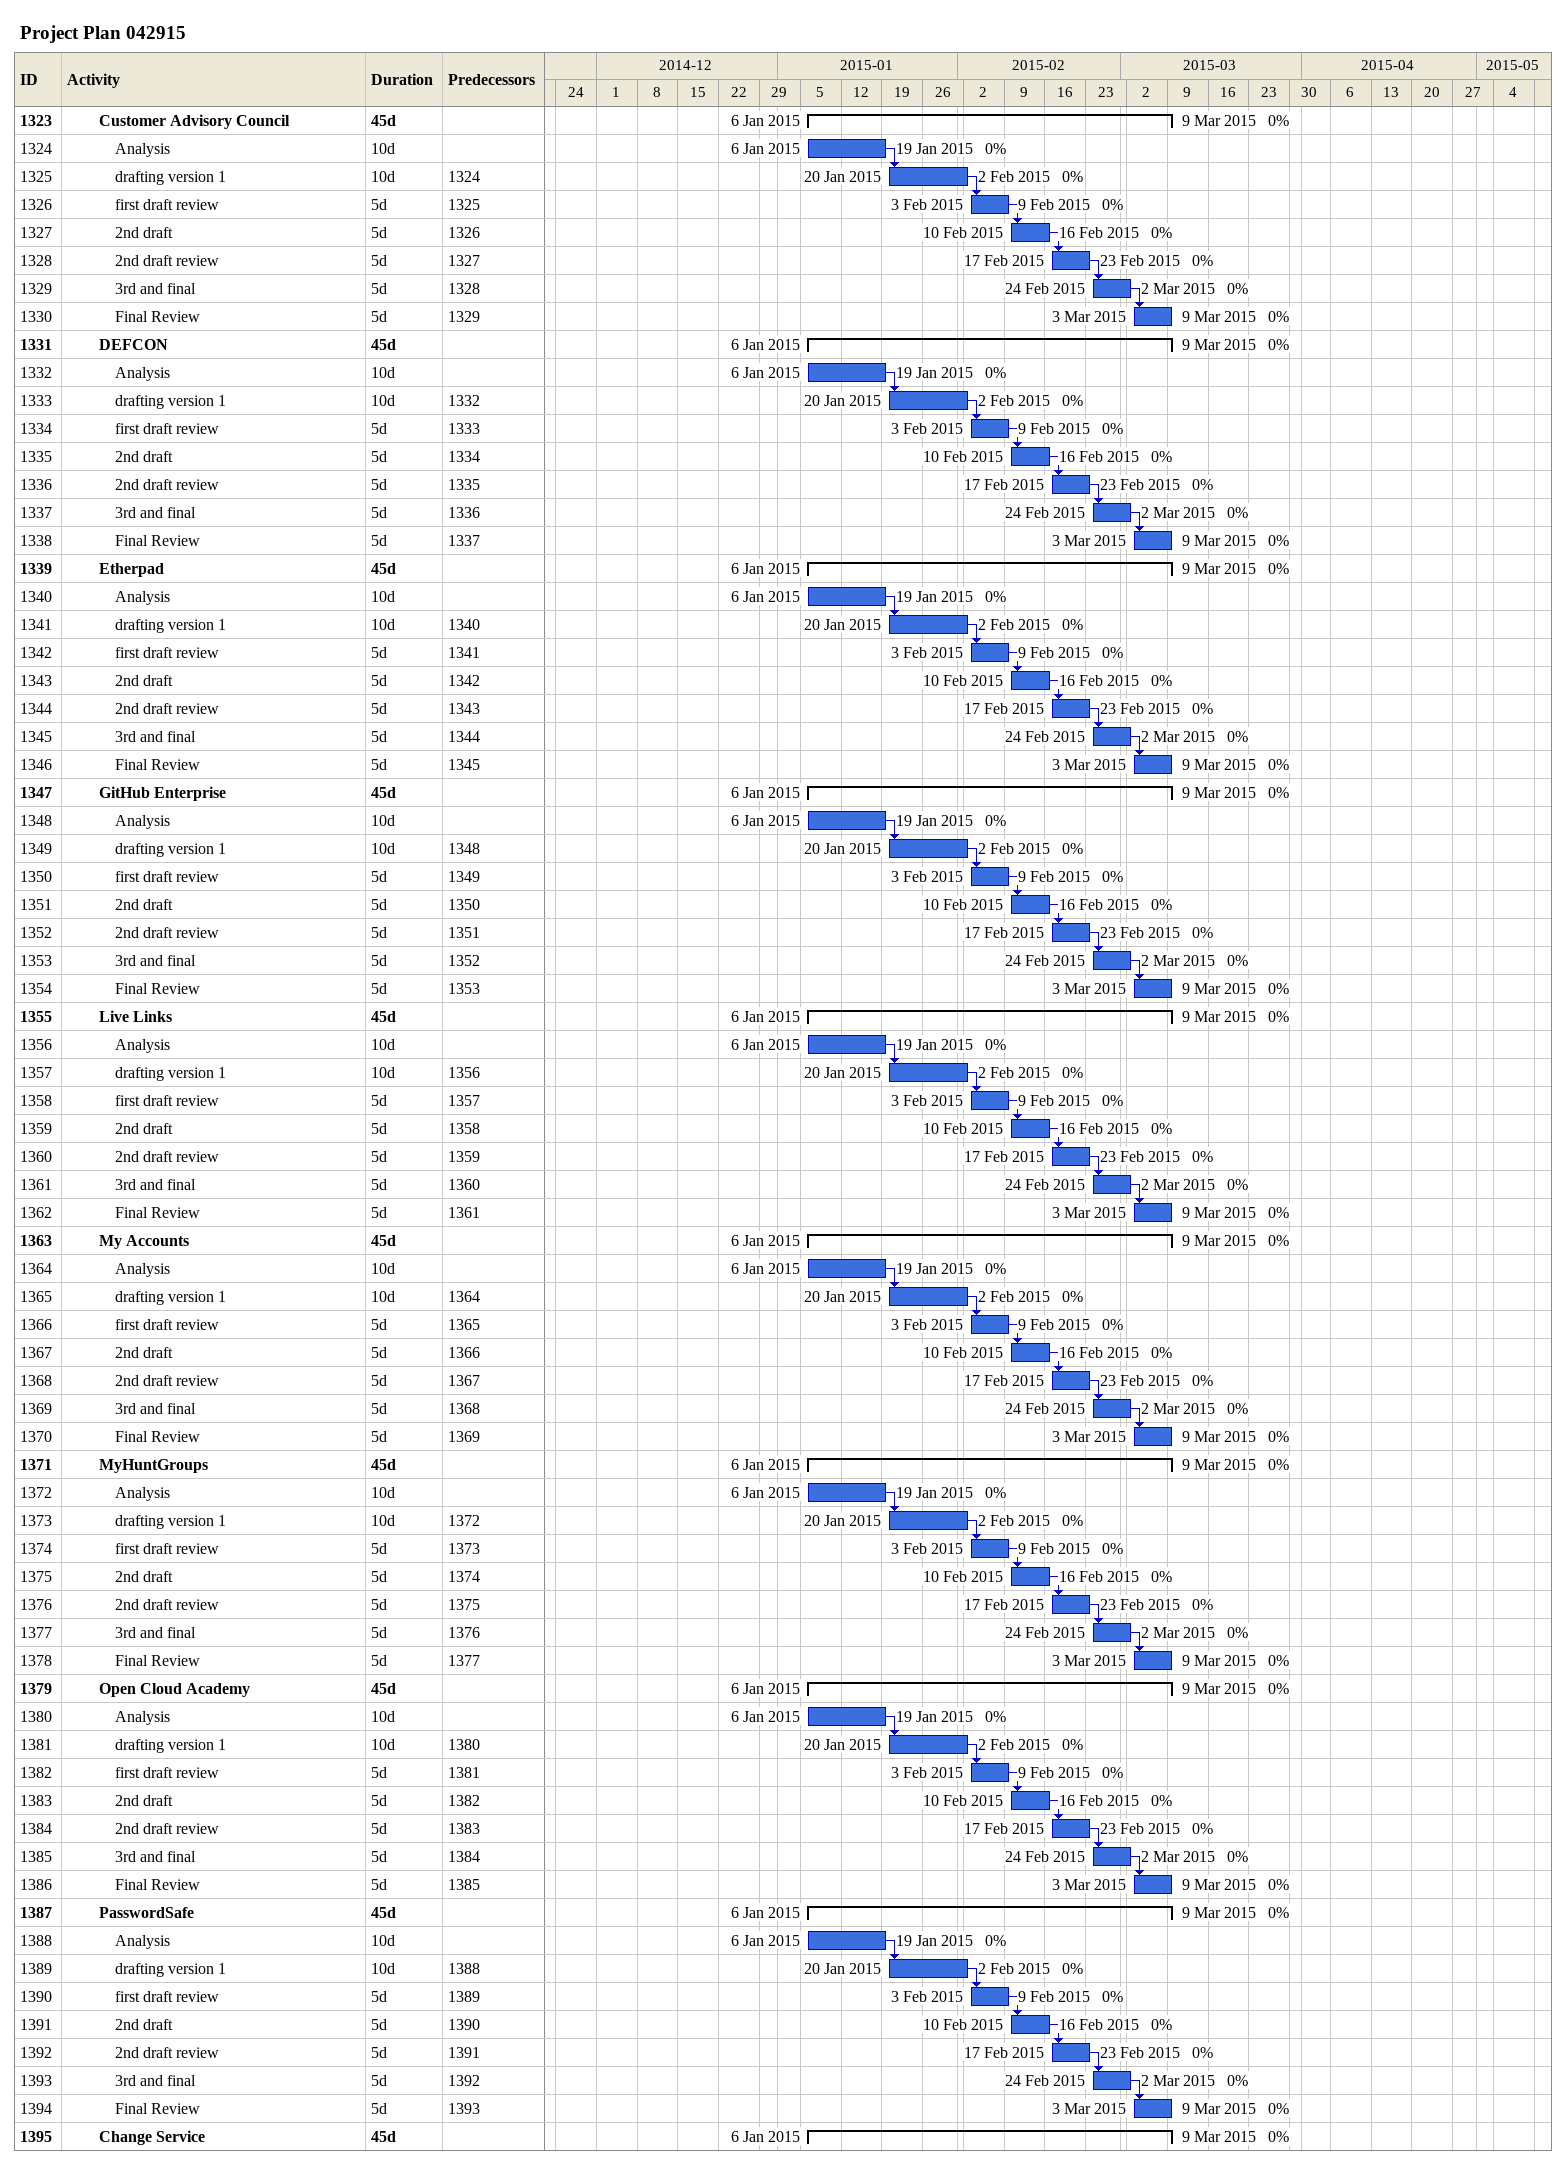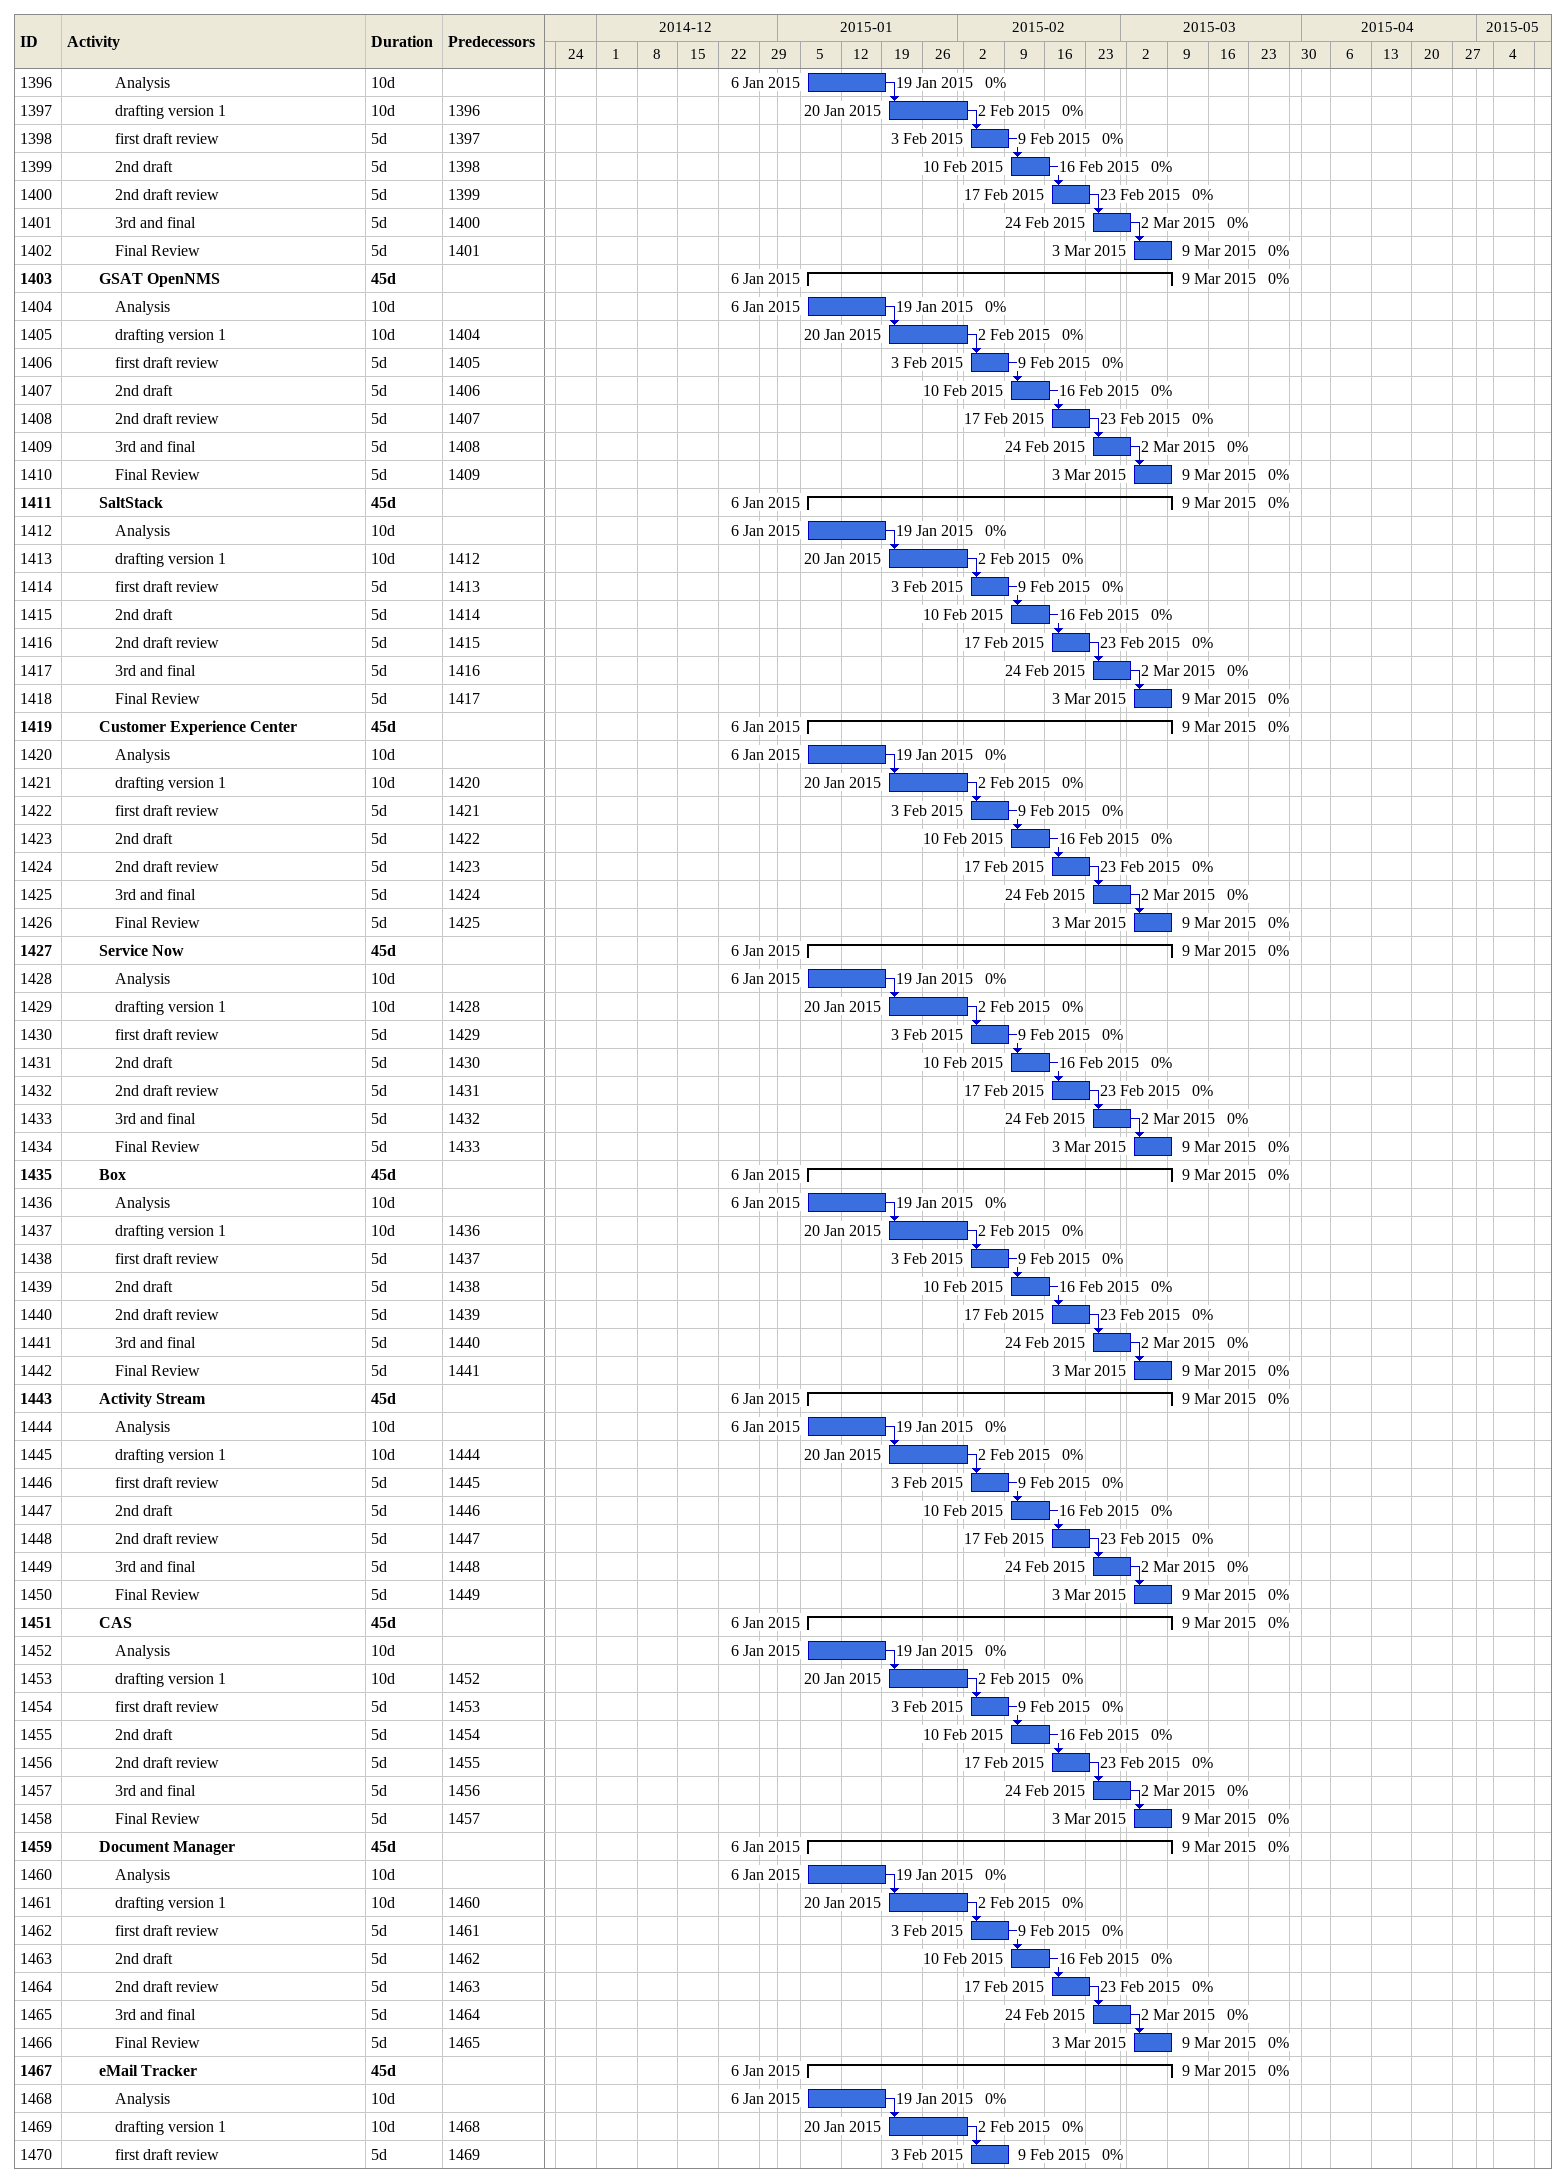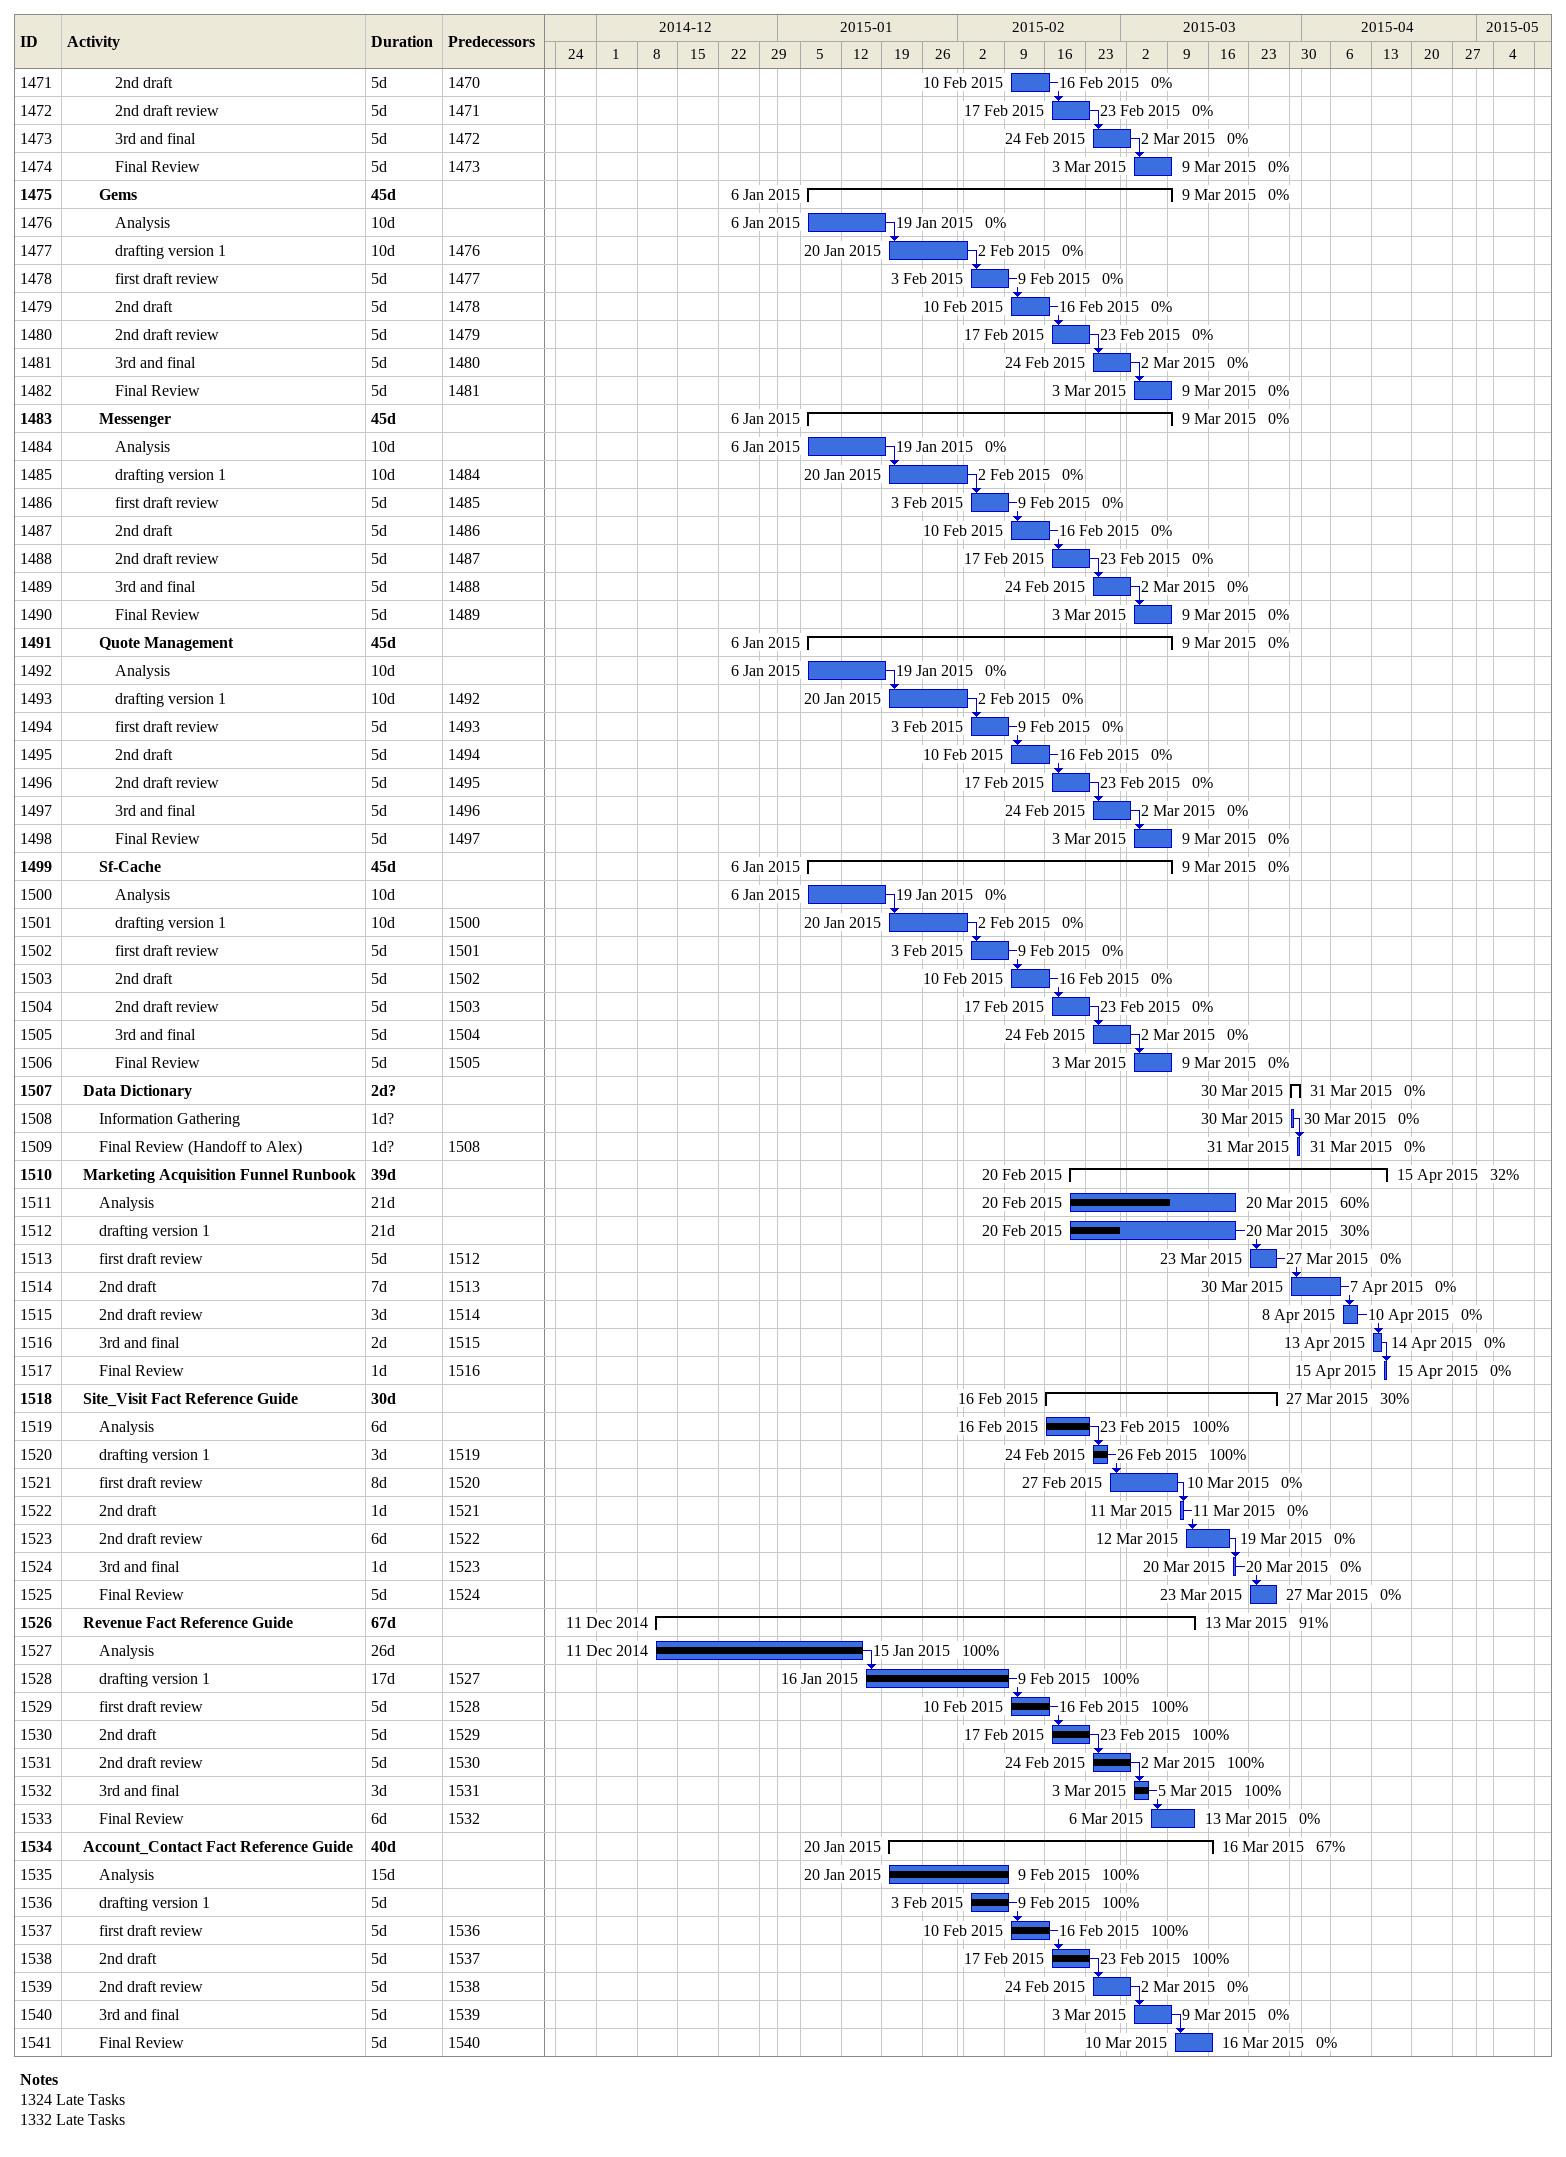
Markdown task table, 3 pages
Project Plan 042915

| ID | Level | Task | Duration | Start | Finish | Predecessors | % complete |
|---|---|---|---|---|---|---|---|
| 1323 | 3 | **Customer Advisory Council** | 45d | 2015-01-06 | 2015-03-09 |  | 0 |
| 1324 | 4 | Analysis | 10d | 2015-01-06 | 2015-01-19 |  | 0 |
| 1325 | 4 | drafting version 1 | 10d | 2015-01-20 | 2015-02-02 | 1324 | 0 |
| 1326 | 4 | first draft review | 5d | 2015-02-03 | 2015-02-09 | 1325 | 0 |
| 1327 | 4 | 2nd draft | 5d | 2015-02-10 | 2015-02-16 | 1326 | 0 |
| 1328 | 4 | 2nd draft review | 5d | 2015-02-17 | 2015-02-23 | 1327 | 0 |
| 1329 | 4 | 3rd and final | 5d | 2015-02-24 | 2015-03-02 | 1328 | 0 |
| 1330 | 4 | Final Review | 5d | 2015-03-03 | 2015-03-09 | 1329 | 0 |
| 1331 | 3 | **DEFCON** | 45d | 2015-01-06 | 2015-03-09 |  | 0 |
| 1332 | 4 | Analysis | 10d | 2015-01-06 | 2015-01-19 |  | 0 |
| 1333 | 4 | drafting version 1 | 10d | 2015-01-20 | 2015-02-02 | 1332 | 0 |
| 1334 | 4 | first draft review | 5d | 2015-02-03 | 2015-02-09 | 1333 | 0 |
| 1335 | 4 | 2nd draft | 5d | 2015-02-10 | 2015-02-16 | 1334 | 0 |
| 1336 | 4 | 2nd draft review | 5d | 2015-02-17 | 2015-02-23 | 1335 | 0 |
| 1337 | 4 | 3rd and final | 5d | 2015-02-24 | 2015-03-02 | 1336 | 0 |
| 1338 | 4 | Final Review | 5d | 2015-03-03 | 2015-03-09 | 1337 | 0 |
| 1339 | 3 | **Etherpad** | 45d | 2015-01-06 | 2015-03-09 |  | 0 |
| 1340 | 4 | Analysis | 10d | 2015-01-06 | 2015-01-19 |  | 0 |
| 1341 | 4 | drafting version 1 | 10d | 2015-01-20 | 2015-02-02 | 1340 | 0 |
| 1342 | 4 | first draft review | 5d | 2015-02-03 | 2015-02-09 | 1341 | 0 |
| 1343 | 4 | 2nd draft | 5d | 2015-02-10 | 2015-02-16 | 1342 | 0 |
| 1344 | 4 | 2nd draft review | 5d | 2015-02-17 | 2015-02-23 | 1343 | 0 |
| 1345 | 4 | 3rd and final | 5d | 2015-02-24 | 2015-03-02 | 1344 | 0 |
| 1346 | 4 | Final Review | 5d | 2015-03-03 | 2015-03-09 | 1345 | 0 |
| 1347 | 3 | **GitHub Enterprise** | 45d | 2015-01-06 | 2015-03-09 |  | 0 |
| 1348 | 4 | Analysis | 10d | 2015-01-06 | 2015-01-19 |  | 0 |
| 1349 | 4 | drafting version 1 | 10d | 2015-01-20 | 2015-02-02 | 1348 | 0 |
| 1350 | 4 | first draft review | 5d | 2015-02-03 | 2015-02-09 | 1349 | 0 |
| 1351 | 4 | 2nd draft | 5d | 2015-02-10 | 2015-02-16 | 1350 | 0 |
| 1352 | 4 | 2nd draft review | 5d | 2015-02-17 | 2015-02-23 | 1351 | 0 |
| 1353 | 4 | 3rd and final | 5d | 2015-02-24 | 2015-03-02 | 1352 | 0 |
| 1354 | 4 | Final Review | 5d | 2015-03-03 | 2015-03-09 | 1353 | 0 |
| 1355 | 3 | **Live Links** | 45d | 2015-01-06 | 2015-03-09 |  | 0 |
| 1356 | 4 | Analysis | 10d | 2015-01-06 | 2015-01-19 |  | 0 |
| 1357 | 4 | drafting version 1 | 10d | 2015-01-20 | 2015-02-02 | 1356 | 0 |
| 1358 | 4 | first draft review | 5d | 2015-02-03 | 2015-02-09 | 1357 | 0 |
| 1359 | 4 | 2nd draft | 5d | 2015-02-10 | 2015-02-16 | 1358 | 0 |
| 1360 | 4 | 2nd draft review | 5d | 2015-02-17 | 2015-02-23 | 1359 | 0 |
| 1361 | 4 | 3rd and final | 5d | 2015-02-24 | 2015-03-02 | 1360 | 0 |
| 1362 | 4 | Final Review | 5d | 2015-03-03 | 2015-03-09 | 1361 | 0 |
| 1363 | 3 | **My Accounts** | 45d | 2015-01-06 | 2015-03-09 |  | 0 |
| 1364 | 4 | Analysis | 10d | 2015-01-06 | 2015-01-19 |  | 0 |
| 1365 | 4 | drafting version 1 | 10d | 2015-01-20 | 2015-02-02 | 1364 | 0 |
| 1366 | 4 | first draft review | 5d | 2015-02-03 | 2015-02-09 | 1365 | 0 |
| 1367 | 4 | 2nd draft | 5d | 2015-02-10 | 2015-02-16 | 1366 | 0 |
| 1368 | 4 | 2nd draft review | 5d | 2015-02-17 | 2015-02-23 | 1367 | 0 |
| 1369 | 4 | 3rd and final | 5d | 2015-02-24 | 2015-03-02 | 1368 | 0 |
| 1370 | 4 | Final Review | 5d | 2015-03-03 | 2015-03-09 | 1369 | 0 |
| 1371 | 3 | **MyHuntGroups** | 45d | 2015-01-06 | 2015-03-09 |  | 0 |
| 1372 | 4 | Analysis | 10d | 2015-01-06 | 2015-01-19 |  | 0 |
| 1373 | 4 | drafting version 1 | 10d | 2015-01-20 | 2015-02-02 | 1372 | 0 |
| 1374 | 4 | first draft review | 5d | 2015-02-03 | 2015-02-09 | 1373 | 0 |
| 1375 | 4 | 2nd draft | 5d | 2015-02-10 | 2015-02-16 | 1374 | 0 |
| 1376 | 4 | 2nd draft review | 5d | 2015-02-17 | 2015-02-23 | 1375 | 0 |
| 1377 | 4 | 3rd and final | 5d | 2015-02-24 | 2015-03-02 | 1376 | 0 |
| 1378 | 4 | Final Review | 5d | 2015-03-03 | 2015-03-09 | 1377 | 0 |
| 1379 | 3 | **Open Cloud Academy** | 45d | 2015-01-06 | 2015-03-09 |  | 0 |
| 1380 | 4 | Analysis | 10d | 2015-01-06 | 2015-01-19 |  | 0 |
| 1381 | 4 | drafting version 1 | 10d | 2015-01-20 | 2015-02-02 | 1380 | 0 |
| 1382 | 4 | first draft review | 5d | 2015-02-03 | 2015-02-09 | 1381 | 0 |
| 1383 | 4 | 2nd draft | 5d | 2015-02-10 | 2015-02-16 | 1382 | 0 |
| 1384 | 4 | 2nd draft review | 5d | 2015-02-17 | 2015-02-23 | 1383 | 0 |
| 1385 | 4 | 3rd and final | 5d | 2015-02-24 | 2015-03-02 | 1384 | 0 |
| 1386 | 4 | Final Review | 5d | 2015-03-03 | 2015-03-09 | 1385 | 0 |
| 1387 | 3 | **PasswordSafe** | 45d | 2015-01-06 | 2015-03-09 |  | 0 |
| 1388 | 4 | Analysis | 10d | 2015-01-06 | 2015-01-19 |  | 0 |
| 1389 | 4 | drafting version 1 | 10d | 2015-01-20 | 2015-02-02 | 1388 | 0 |
| 1390 | 4 | first draft review | 5d | 2015-02-03 | 2015-02-09 | 1389 | 0 |
| 1391 | 4 | 2nd draft | 5d | 2015-02-10 | 2015-02-16 | 1390 | 0 |
| 1392 | 4 | 2nd draft review | 5d | 2015-02-17 | 2015-02-23 | 1391 | 0 |
| 1393 | 4 | 3rd and final | 5d | 2015-02-24 | 2015-03-02 | 1392 | 0 |
| 1394 | 4 | Final Review | 5d | 2015-03-03 | 2015-03-09 | 1393 | 0 |
| 1395 | 3 | **Change Service** | 45d | 2015-01-06 | 2015-03-09 |  | 0 |
| 1396 | 4 | Analysis | 10d | 2015-01-06 | 2015-01-19 |  | 0 |
| 1397 | 4 | drafting version 1 | 10d | 2015-01-20 | 2015-02-02 | 1396 | 0 |
| 1398 | 4 | first draft review | 5d | 2015-02-03 | 2015-02-09 | 1397 | 0 |
| 1399 | 4 | 2nd draft | 5d | 2015-02-10 | 2015-02-16 | 1398 | 0 |
| 1400 | 4 | 2nd draft review | 5d | 2015-02-17 | 2015-02-23 | 1399 | 0 |
| 1401 | 4 | 3rd and final | 5d | 2015-02-24 | 2015-03-02 | 1400 | 0 |
| 1402 | 4 | Final Review | 5d | 2015-03-03 | 2015-03-09 | 1401 | 0 |
| 1403 | 3 | **GSAT OpenNMS** | 45d | 2015-01-06 | 2015-03-09 |  | 0 |
| 1404 | 4 | Analysis | 10d | 2015-01-06 | 2015-01-19 |  | 0 |
| 1405 | 4 | drafting version 1 | 10d | 2015-01-20 | 2015-02-02 | 1404 | 0 |
| 1406 | 4 | first draft review | 5d | 2015-02-03 | 2015-02-09 | 1405 | 0 |
| 1407 | 4 | 2nd draft | 5d | 2015-02-10 | 2015-02-16 | 1406 | 0 |
| 1408 | 4 | 2nd draft review | 5d | 2015-02-17 | 2015-02-23 | 1407 | 0 |
| 1409 | 4 | 3rd and final | 5d | 2015-02-24 | 2015-03-02 | 1408 | 0 |
| 1410 | 4 | Final Review | 5d | 2015-03-03 | 2015-03-09 | 1409 | 0 |
| 1411 | 3 | **SaltStack** | 45d | 2015-01-06 | 2015-03-09 |  | 0 |
| 1412 | 4 | Analysis | 10d | 2015-01-06 | 2015-01-19 |  | 0 |
| 1413 | 4 | drafting version 1 | 10d | 2015-01-20 | 2015-02-02 | 1412 | 0 |
| 1414 | 4 | first draft review | 5d | 2015-02-03 | 2015-02-09 | 1413 | 0 |
| 1415 | 4 | 2nd draft | 5d | 2015-02-10 | 2015-02-16 | 1414 | 0 |
| 1416 | 4 | 2nd draft review | 5d | 2015-02-17 | 2015-02-23 | 1415 | 0 |
| 1417 | 4 | 3rd and final | 5d | 2015-02-24 | 2015-03-02 | 1416 | 0 |
| 1418 | 4 | Final Review | 5d | 2015-03-03 | 2015-03-09 | 1417 | 0 |
| 1419 | 3 | **Customer Experience Center** | 45d | 2015-01-06 | 2015-03-09 |  | 0 |
| 1420 | 4 | Analysis | 10d | 2015-01-06 | 2015-01-19 |  | 0 |
| 1421 | 4 | drafting version 1 | 10d | 2015-01-20 | 2015-02-02 | 1420 | 0 |
| 1422 | 4 | first draft review | 5d | 2015-02-03 | 2015-02-09 | 1421 | 0 |
| 1423 | 4 | 2nd draft | 5d | 2015-02-10 | 2015-02-16 | 1422 | 0 |
| 1424 | 4 | 2nd draft review | 5d | 2015-02-17 | 2015-02-23 | 1423 | 0 |
| 1425 | 4 | 3rd and final | 5d | 2015-02-24 | 2015-03-02 | 1424 | 0 |
| 1426 | 4 | Final Review | 5d | 2015-03-03 | 2015-03-09 | 1425 | 0 |
| 1427 | 3 | **Service Now** | 45d | 2015-01-06 | 2015-03-09 |  | 0 |
| 1428 | 4 | Analysis | 10d | 2015-01-06 | 2015-01-19 |  | 0 |
| 1429 | 4 | drafting version 1 | 10d | 2015-01-20 | 2015-02-02 | 1428 | 0 |
| 1430 | 4 | first draft review | 5d | 2015-02-03 | 2015-02-09 | 1429 | 0 |
| 1431 | 4 | 2nd draft | 5d | 2015-02-10 | 2015-02-16 | 1430 | 0 |
| 1432 | 4 | 2nd draft review | 5d | 2015-02-17 | 2015-02-23 | 1431 | 0 |
| 1433 | 4 | 3rd and final | 5d | 2015-02-24 | 2015-03-02 | 1432 | 0 |
| 1434 | 4 | Final Review | 5d | 2015-03-03 | 2015-03-09 | 1433 | 0 |
| 1435 | 3 | **Box** | 45d | 2015-01-06 | 2015-03-09 |  | 0 |
| 1436 | 4 | Analysis | 10d | 2015-01-06 | 2015-01-19 |  | 0 |
| 1437 | 4 | drafting version 1 | 10d | 2015-01-20 | 2015-02-02 | 1436 | 0 |
| 1438 | 4 | first draft review | 5d | 2015-02-03 | 2015-02-09 | 1437 | 0 |
| 1439 | 4 | 2nd draft | 5d | 2015-02-10 | 2015-02-16 | 1438 | 0 |
| 1440 | 4 | 2nd draft review | 5d | 2015-02-17 | 2015-02-23 | 1439 | 0 |
| 1441 | 4 | 3rd and final | 5d | 2015-02-24 | 2015-03-02 | 1440 | 0 |
| 1442 | 4 | Final Review | 5d | 2015-03-03 | 2015-03-09 | 1441 | 0 |
| 1443 | 3 | **Activity Stream** | 45d | 2015-01-06 | 2015-03-09 |  | 0 |
| 1444 | 4 | Analysis | 10d | 2015-01-06 | 2015-01-19 |  | 0 |
| 1445 | 4 | drafting version 1 | 10d | 2015-01-20 | 2015-02-02 | 1444 | 0 |
| 1446 | 4 | first draft review | 5d | 2015-02-03 | 2015-02-09 | 1445 | 0 |
| 1447 | 4 | 2nd draft | 5d | 2015-02-10 | 2015-02-16 | 1446 | 0 |
| 1448 | 4 | 2nd draft review | 5d | 2015-02-17 | 2015-02-23 | 1447 | 0 |
| 1449 | 4 | 3rd and final | 5d | 2015-02-24 | 2015-03-02 | 1448 | 0 |
| 1450 | 4 | Final Review | 5d | 2015-03-03 | 2015-03-09 | 1449 | 0 |
| 1451 | 3 | **CAS** | 45d | 2015-01-06 | 2015-03-09 |  | 0 |
| 1452 | 4 | Analysis | 10d | 2015-01-06 | 2015-01-19 |  | 0 |
| 1453 | 4 | drafting version 1 | 10d | 2015-01-20 | 2015-02-02 | 1452 | 0 |
| 1454 | 4 | first draft review | 5d | 2015-02-03 | 2015-02-09 | 1453 | 0 |
| 1455 | 4 | 2nd draft | 5d | 2015-02-10 | 2015-02-16 | 1454 | 0 |
| 1456 | 4 | 2nd draft review | 5d | 2015-02-17 | 2015-02-23 | 1455 | 0 |
| 1457 | 4 | 3rd and final | 5d | 2015-02-24 | 2015-03-02 | 1456 | 0 |
| 1458 | 4 | Final Review | 5d | 2015-03-03 | 2015-03-09 | 1457 | 0 |
| 1459 | 3 | **Document Manager** | 45d | 2015-01-06 | 2015-03-09 |  | 0 |
| 1460 | 4 | Analysis | 10d | 2015-01-06 | 2015-01-19 |  | 0 |
| 1461 | 4 | drafting version 1 | 10d | 2015-01-20 | 2015-02-02 | 1460 | 0 |
| 1462 | 4 | first draft review | 5d | 2015-02-03 | 2015-02-09 | 1461 | 0 |
| 1463 | 4 | 2nd draft | 5d | 2015-02-10 | 2015-02-16 | 1462 | 0 |
| 1464 | 4 | 2nd draft review | 5d | 2015-02-17 | 2015-02-23 | 1463 | 0 |
| 1465 | 4 | 3rd and final | 5d | 2015-02-24 | 2015-03-02 | 1464 | 0 |
| 1466 | 4 | Final Review | 5d | 2015-03-03 | 2015-03-09 | 1465 | 0 |
| 1467 | 3 | **eMail Tracker** | 45d | 2015-01-06 | 2015-03-09 |  | 0 |
| 1468 | 4 | Analysis | 10d | 2015-01-06 | 2015-01-19 |  | 0 |
| 1469 | 4 | drafting version 1 | 10d | 2015-01-20 | 2015-02-02 | 1468 | 0 |
| 1470 | 4 | first draft review | 5d | 2015-02-03 | 2015-02-09 | 1469 | 0 |
| 1471 | 4 | 2nd draft | 5d | 2015-02-10 | 2015-02-16 | 1470 | 0 |
| 1472 | 4 | 2nd draft review | 5d | 2015-02-17 | 2015-02-23 | 1471 | 0 |
| 1473 | 4 | 3rd and final | 5d | 2015-02-24 | 2015-03-02 | 1472 | 0 |
| 1474 | 4 | Final Review | 5d | 2015-03-03 | 2015-03-09 | 1473 | 0 |
| 1475 | 3 | **Gems** | 45d | 2015-01-06 | 2015-03-09 |  | 0 |
| 1476 | 4 | Analysis | 10d | 2015-01-06 | 2015-01-19 |  | 0 |
| 1477 | 4 | drafting version 1 | 10d | 2015-01-20 | 2015-02-02 | 1476 | 0 |
| 1478 | 4 | first draft review | 5d | 2015-02-03 | 2015-02-09 | 1477 | 0 |
| 1479 | 4 | 2nd draft | 5d | 2015-02-10 | 2015-02-16 | 1478 | 0 |
| 1480 | 4 | 2nd draft review | 5d | 2015-02-17 | 2015-02-23 | 1479 | 0 |
| 1481 | 4 | 3rd and final | 5d | 2015-02-24 | 2015-03-02 | 1480 | 0 |
| 1482 | 4 | Final Review | 5d | 2015-03-03 | 2015-03-09 | 1481 | 0 |
| 1483 | 3 | **Messenger** | 45d | 2015-01-06 | 2015-03-09 |  | 0 |
| 1484 | 4 | Analysis | 10d | 2015-01-06 | 2015-01-19 |  | 0 |
| 1485 | 4 | drafting version 1 | 10d | 2015-01-20 | 2015-02-02 | 1484 | 0 |
| 1486 | 4 | first draft review | 5d | 2015-02-03 | 2015-02-09 | 1485 | 0 |
| 1487 | 4 | 2nd draft | 5d | 2015-02-10 | 2015-02-16 | 1486 | 0 |
| 1488 | 4 | 2nd draft review | 5d | 2015-02-17 | 2015-02-23 | 1487 | 0 |
| 1489 | 4 | 3rd and final | 5d | 2015-02-24 | 2015-03-02 | 1488 | 0 |
| 1490 | 4 | Final Review | 5d | 2015-03-03 | 2015-03-09 | 1489 | 0 |
| 1491 | 3 | **Quote Management** | 45d | 2015-01-06 | 2015-03-09 |  | 0 |
| 1492 | 4 | Analysis | 10d | 2015-01-06 | 2015-01-19 |  | 0 |
| 1493 | 4 | drafting version 1 | 10d | 2015-01-20 | 2015-02-02 | 1492 | 0 |
| 1494 | 4 | first draft review | 5d | 2015-02-03 | 2015-02-09 | 1493 | 0 |
| 1495 | 4 | 2nd draft | 5d | 2015-02-10 | 2015-02-16 | 1494 | 0 |
| 1496 | 4 | 2nd draft review | 5d | 2015-02-17 | 2015-02-23 | 1495 | 0 |
| 1497 | 4 | 3rd and final | 5d | 2015-02-24 | 2015-03-02 | 1496 | 0 |
| 1498 | 4 | Final Review | 5d | 2015-03-03 | 2015-03-09 | 1497 | 0 |
| 1499 | 3 | **Sf-Cache** | 45d | 2015-01-06 | 2015-03-09 |  | 0 |
| 1500 | 4 | Analysis | 10d | 2015-01-06 | 2015-01-19 |  | 0 |
| 1501 | 4 | drafting version 1 | 10d | 2015-01-20 | 2015-02-02 | 1500 | 0 |
| 1502 | 4 | first draft review | 5d | 2015-02-03 | 2015-02-09 | 1501 | 0 |
| 1503 | 4 | 2nd draft | 5d | 2015-02-10 | 2015-02-16 | 1502 | 0 |
| 1504 | 4 | 2nd draft review | 5d | 2015-02-17 | 2015-02-23 | 1503 | 0 |
| 1505 | 4 | 3rd and final | 5d | 2015-02-24 | 2015-03-02 | 1504 | 0 |
| 1506 | 4 | Final Review | 5d | 2015-03-03 | 2015-03-09 | 1505 | 0 |
| 1507 | 2 | **Data Dictionary** | 2d? | 2015-03-30 | 2015-03-31 |  | 0 |
| 1508 | 3 | Information Gathering | 1d? | 2015-03-30 | 2015-03-30 |  | 0 |
| 1509 | 3 | Final Review (Handoff to Alex) | 1d? | 2015-03-31 | 2015-03-31 | 1508 | 0 |
| 1510 | 2 | **Marketing Acquisition Funnel Runbook** | 39d | 2015-02-20 | 2015-04-15 |  | 32 |
| 1511 | 3 | Analysis | 21d | 2015-02-20 | 2015-03-20 |  | 60 |
| 1512 | 3 | drafting version 1 | 21d | 2015-02-20 | 2015-03-20 |  | 30 |
| 1513 | 3 | first draft review | 5d | 2015-03-23 | 2015-03-27 | 1512 | 0 |
| 1514 | 3 | 2nd draft | 7d | 2015-03-30 | 2015-04-07 | 1513 | 0 |
| 1515 | 3 | 2nd draft review | 3d | 2015-04-08 | 2015-04-10 | 1514 | 0 |
| 1516 | 3 | 3rd and final | 2d | 2015-04-13 | 2015-04-14 | 1515 | 0 |
| 1517 | 3 | Final Review | 1d | 2015-04-15 | 2015-04-15 | 1516 | 0 |
| 1518 | 2 | **Site_Visit Fact Reference Guide** | 30d | 2015-02-16 | 2015-03-27 |  | 30 |
| 1519 | 3 | Analysis | 6d | 2015-02-16 | 2015-02-23 |  | 100 |
| 1520 | 3 | drafting version 1 | 3d | 2015-02-24 | 2015-02-26 | 1519 | 100 |
| 1521 | 3 | first draft review | 8d | 2015-02-27 | 2015-03-10 | 1520 | 0 |
| 1522 | 3 | 2nd draft | 1d | 2015-03-11 | 2015-03-11 | 1521 | 0 |
| 1523 | 3 | 2nd draft review | 6d | 2015-03-12 | 2015-03-19 | 1522 | 0 |
| 1524 | 3 | 3rd and final | 1d | 2015-03-20 | 2015-03-20 | 1523 | 0 |
| 1525 | 3 | Final Review | 5d | 2015-03-23 | 2015-03-27 | 1524 | 0 |
| 1526 | 2 | **Revenue Fact Reference Guide** | 67d | 2014-12-11 | 2015-03-13 |  | 91 |
| 1527 | 3 | Analysis | 26d | 2014-12-11 | 2015-01-15 |  | 100 |
| 1528 | 3 | drafting version 1 | 17d | 2015-01-16 | 2015-02-09 | 1527 | 100 |
| 1529 | 3 | first draft review | 5d | 2015-02-10 | 2015-02-16 | 1528 | 100 |
| 1530 | 3 | 2nd draft | 5d | 2015-02-17 | 2015-02-23 | 1529 | 100 |
| 1531 | 3 | 2nd draft review | 5d | 2015-02-24 | 2015-03-02 | 1530 | 100 |
| 1532 | 3 | 3rd and final | 3d | 2015-03-03 | 2015-03-05 | 1531 | 100 |
| 1533 | 3 | Final Review | 6d | 2015-03-06 | 2015-03-13 | 1532 | 0 |
| 1534 | 2 | **Account_Contact Fact Reference Guide** | 40d | 2015-01-20 | 2015-03-16 |  | 67 |
| 1535 | 3 | Analysis | 15d | 2015-01-20 | 2015-02-09 |  | 100 |
| 1536 | 3 | drafting version 1 | 5d | 2015-02-03 | 2015-02-09 |  | 100 |
| 1537 | 3 | first draft review | 5d | 2015-02-10 | 2015-02-16 | 1536 | 100 |
| 1538 | 3 | 2nd draft | 5d | 2015-02-17 | 2015-02-23 | 1537 | 100 |
| 1539 | 3 | 2nd draft review | 5d | 2015-02-24 | 2015-03-02 | 1538 | 0 |
| 1540 | 3 | 3rd and final | 5d | 2015-03-03 | 2015-03-09 | 1539 | 0 |
| 1541 | 3 | Final Review | 5d | 2015-03-10 | 2015-03-16 | 1540 | 0 |

Notes
- 1324: Late Tasks
- 1332: Late Tasks
